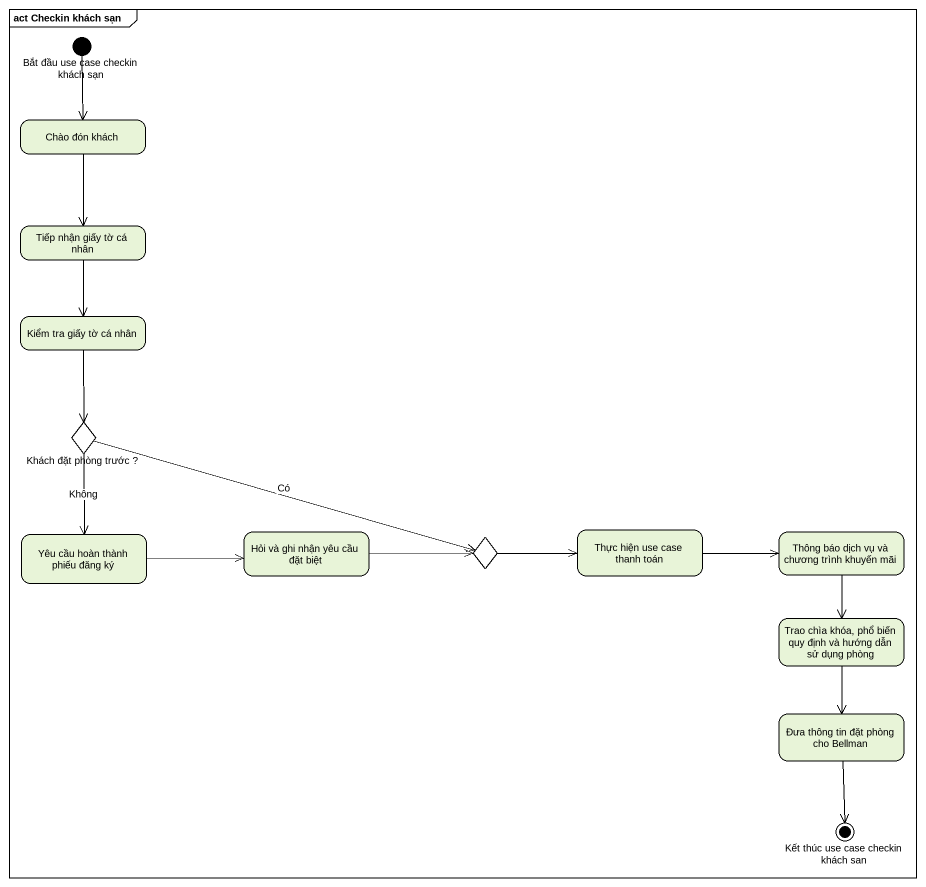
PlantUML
@startuml
mainframe act Checkin khách sạn
hide empty description
state "Bắt đầu use case checkin khách sạn" as Bắt_đầu_use_case_checkin <<start>>
state "Chào đón khách" as Chào_đón_khách
state "Tiếp nhận giấy tờ cá nhân" as Tiếp_nhận_giấy_tờ_cá_nhân
state "Kiểm tra giấy tờ cá nhân" as Kiểm_tra_giấy_tờ_cá_nhân
state "Khách đặt phòng trước ?" as Khách_đặt_phòng_trước <<choice>>
state "Yêu cầu hoàn thành phiếu đăng ký" as Yêu_cầu_hoàn_thành_phiếu
state "Hỏi và ghi nhận yêu cầu đặt biệt" as Hỏi_và_ghi_nhận_yêu_cầu_đặt
state choice1 <<choice>>
state "Thực hiện use case thanh toán" as Thực_hiện_use_case_thanh
state "Thông báo dịch vụ và chương trình khuyến mãi" as Thông_báo_dịch_vụ_và_chương
state "Trao chìa khóa, phổ biến quy định và hướng dẫn sử dụng phòng" as Trao_chìa_khóa_phổ_biến_quy
state "Đưa thông tin đặt phòng cho Bellman" as Đưa_thông_tin_đặt_phòng_cho
state "Kết thúc use case checkin khách san" as Kết_thúc_use_case_checkin <<end>>
Bắt_đầu_use_case_checkin --> Chào_đón_khách
Chào_đón_khách --> Tiếp_nhận_giấy_tờ_cá_nhân
Tiếp_nhận_giấy_tờ_cá_nhân --> Kiểm_tra_giấy_tờ_cá_nhân
Kiểm_tra_giấy_tờ_cá_nhân --> Khách_đặt_phòng_trước
Khách_đặt_phòng_trước --> Yêu_cầu_hoàn_thành_phiếu : Không
Khách_đặt_phòng_trước -right-> choice1 : Có
Yêu_cầu_hoàn_thành_phiếu -right-> Hỏi_và_ghi_nhận_yêu_cầu_đặt
Hỏi_và_ghi_nhận_yêu_cầu_đặt -right-> choice1
choice1 -right-> Thực_hiện_use_case_thanh
Thực_hiện_use_case_thanh -right-> Thông_báo_dịch_vụ_và_chương
Thông_báo_dịch_vụ_và_chương --> Trao_chìa_khóa_phổ_biến_quy
Trao_chìa_khóa_phổ_biến_quy --> Đưa_thông_tin_đặt_phòng_cho
Đưa_thông_tin_đặt_phòng_cho --> Kết_thúc_use_case_checkin
@enduml
